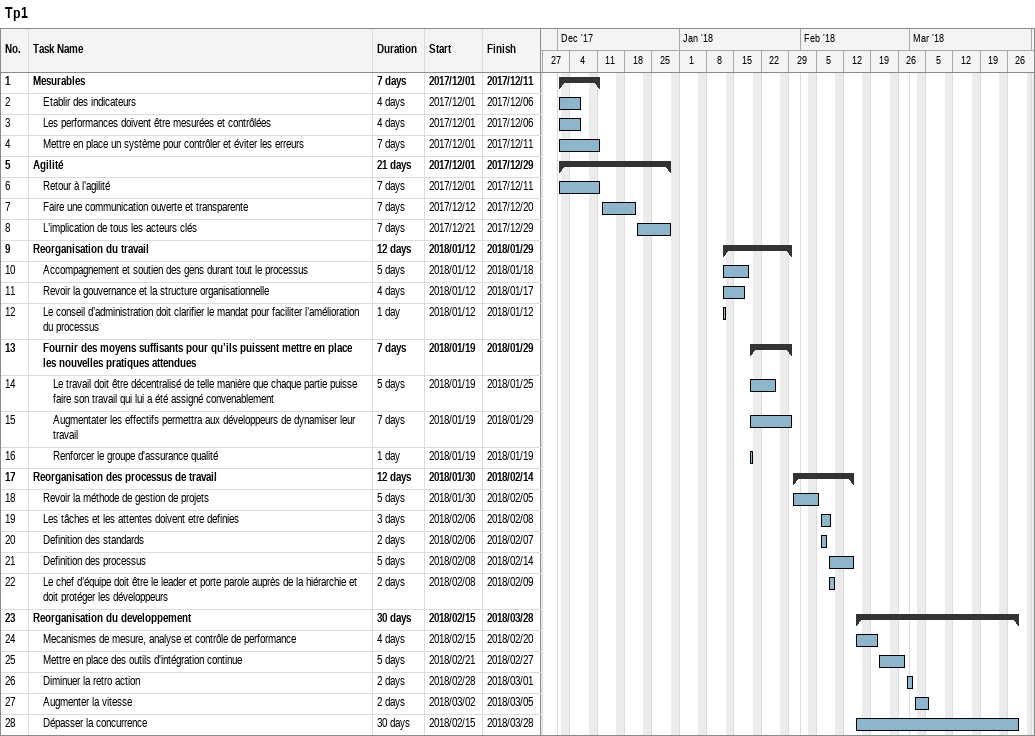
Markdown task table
Tp1

| ID | Level | Task | Duration | Start | Finish |
|---|---|---|---|---|---|
| 1 | 1 | **Mesurables** | 7d | 2017-12-01 | 2017-12-11 |
| 2 | 2 | Etablir des indicateurs | 4d | 2017-12-01 | 2017-12-06 |
| 3 | 2 | Les performances doivent être mesurées et contrôlées | 4d | 2017-12-01 | 2017-12-06 |
| 4 | 2 | Mettre en place un système pour contrôler et éviter les erreurs | 7d | 2017-12-01 | 2017-12-11 |
| 5 | 1 | **Agilité** | 21d | 2017-12-01 | 2017-12-29 |
| 6 | 2 | Retour à l’agilité | 7d | 2017-12-01 | 2017-12-11 |
| 7 | 2 | Faire une communication ouverte et transparente | 7d | 2017-12-12 | 2017-12-20 |
| 8 | 2 | L’implication de tous les acteurs clés | 7d | 2017-12-21 | 2017-12-29 |
| 9 | 1 | **Reorganisation du travail** | 12d | 2018-01-12 | 2018-01-29 |
| 10 | 2 | Accompagnement et soutien des gens durant tout le processus | 5d | 2018-01-12 | 2018-01-18 |
| 11 | 2 | Revoir la gouvernance et la structure organisationnelle | 4d | 2018-01-12 | 2018-01-17 |
| 12 | 2 | Le conseil d’administration doit clarifier le mandat pour faciliter l’amélioration du processus | 1d | 2018-01-12 | 2018-01-12 |
| 13 | 2 | **Fournir des moyens suffisants pour qu’ils puissent mettre en place les nouvelles pratiques attendues** | 7d | 2018-01-19 | 2018-01-29 |
| 14 | 3 | Le travail doit être décentralisé de telle manière que chaque partie puisse faire son travail qui lui a été assigné convenablement | 5d | 2018-01-19 | 2018-01-25 |
| 15 | 3 | Augmentater les effectifs permettra aux développeurs de dynamiser leur travail | 7d | 2018-01-19 | 2018-01-29 |
| 16 | 3 | Renforcer le groupe d'assurance qualité | 1d | 2018-01-19 | 2018-01-19 |
| 17 | 1 | **Reorganisation des processus de travail** | 12d | 2018-01-30 | 2018-02-14 |
| 18 | 2 | Revoir la méthode de gestion de projets | 5d | 2018-01-30 | 2018-02-05 |
| 19 | 2 | Les tâches et les attentes doivent etre definies | 3d | 2018-02-06 | 2018-02-08 |
| 20 | 2 | Definition des standards | 2d | 2018-02-06 | 2018-02-07 |
| 21 | 2 | Definition des processus | 5d | 2018-02-08 | 2018-02-14 |
| 22 | 2 | Le chef d’équipe doit être le leader et porte parole auprès de la hiérarchie et doit protéger les développeurs | 2d | 2018-02-08 | 2018-02-09 |
| 23 | 1 | **Reorganisation du developpement** | 30d | 2018-02-15 | 2018-03-28 |
| 24 | 2 | Mecanismes de mesure, analyse et contrôle de performance | 4d | 2018-02-15 | 2018-02-20 |
| 25 | 2 | Mettre en place des outils d'intégration continue | 5d | 2018-02-21 | 2018-02-27 |
| 26 | 2 | Diminuer la retro action | 2d | 2018-02-28 | 2018-03-01 |
| 27 | 2 | Augmenter la vitesse | 2d | 2018-03-02 | 2018-03-05 |
| 28 | 2 | Dépasser la concurrence | 30d | 2018-02-15 | 2018-03-28 |
